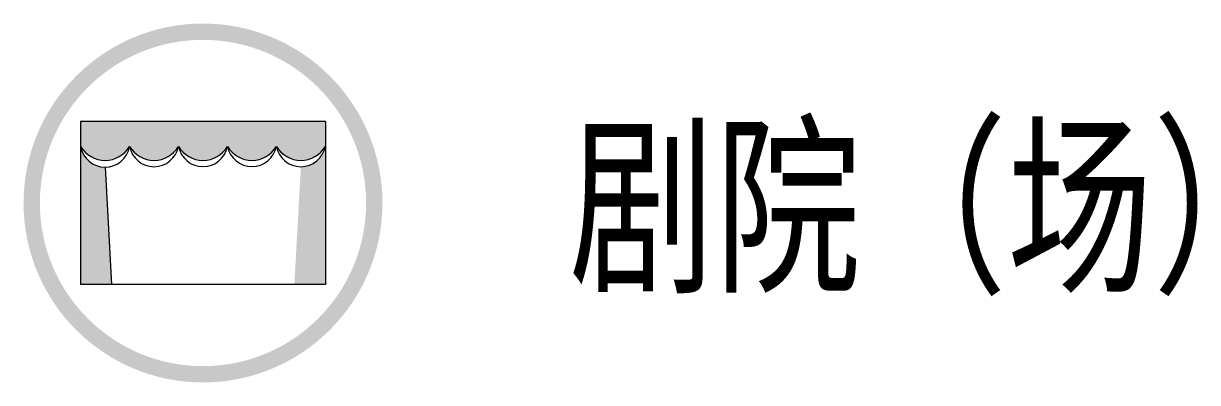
# Model space of a CAD drawing. Header units: millimetres. Extents: x -4.4 to 24.4, y -4.2 to 4.6.
import ezdxf

# ---------------------------------------------------------------- set-up
doc = ezdxf.new("R2010")
doc.units = ezdxf.units.MM
doc.layers.add('设施图块', color=7, linetype='Continuous')
doc.styles.add('设施块标注', font='SIMFANG.TTF', dxfattribs={"width": 0.75})

msp = doc.modelspace()

# ---------------------------------------------------------------- hatches: boundary and pattern name
at = {"layer": '设施图块'}
h = msp.add_hatch(color=5, dxfattribs=at)
edge = h.paths.add_edge_path()
edge.add_arc((0.011, 0.216), 4.4, 0, 360)
edge = h.paths.add_edge_path(flags=16)
edge.add_arc((0.011, 0.216), 4, 0, 360)
for points in [[(0.611, 1.605, 0.575418), (1.811, 1.605, 0.575418), (3.011, 1.605), (3.011, 2.216), (-2.989, 2.216), (-2.989, 1.605, 0.575418), (-1.789, 1.605, 0.575418), (-0.589, 1.605, 0.575418)], [(-2.389, 1.094, -0.368251), (-2.989, 1.605), (-2.989, -1.784), (-2.229, -1.784)], [(2.411, 1.094, 0.368251), (3.011, 1.605), (3.011, -1.784), (2.251, -1.784)]]:
    msp.add_hatch(color=5, dxfattribs=at).paths.add_polyline_path(points)

# ---------------------------------------------------------------- linework, layer by layer
at = {"layer": '设施图块', "color": 5}
for p, q in [((-2.989, 2.216), (-2.989, -1.784)), ((3.011, 2.216), (-2.989, 2.216)), ((3.011, 2.216), (3.011, -1.784)), ((-2.389, 1.094), (-2.229, -1.784)), ((3.011, -1.784), (-2.989, -1.784))]:
    msp.add_line(p, q, dxfattribs=at)
for points in [[(-2.989, 1.605, 0.852046), (-1.789, 1.605, 0.831186), (-0.589, 1.605, 0.830067), (0.611, 1.605, 0.829811), (1.811, 1.605, 0.832249), (3.011, 1.605, 0.356615)], [(-2.989, 1.605, 0.575418), (-1.789, 1.605, 0.575418), (-0.589, 1.605, 0.575418), (0.611, 1.605, 0.575418), (1.811, 1.605, 0.575418), (3.011, 1.605, 0.266667)]]:
    msp.add_lwpolyline(points, format="xyb", dxfattribs=at)

# ---------------------------------------------------------------- texts
at = {"layer": '设施图块', "style": '设施块标注', "width": 0.75}
msp.add_attdef('剧院（场）', (8.983, -1.611), '剧院（场）', height=3.5, dxfattribs=at)

doc.saveas('drawing.dxf')
